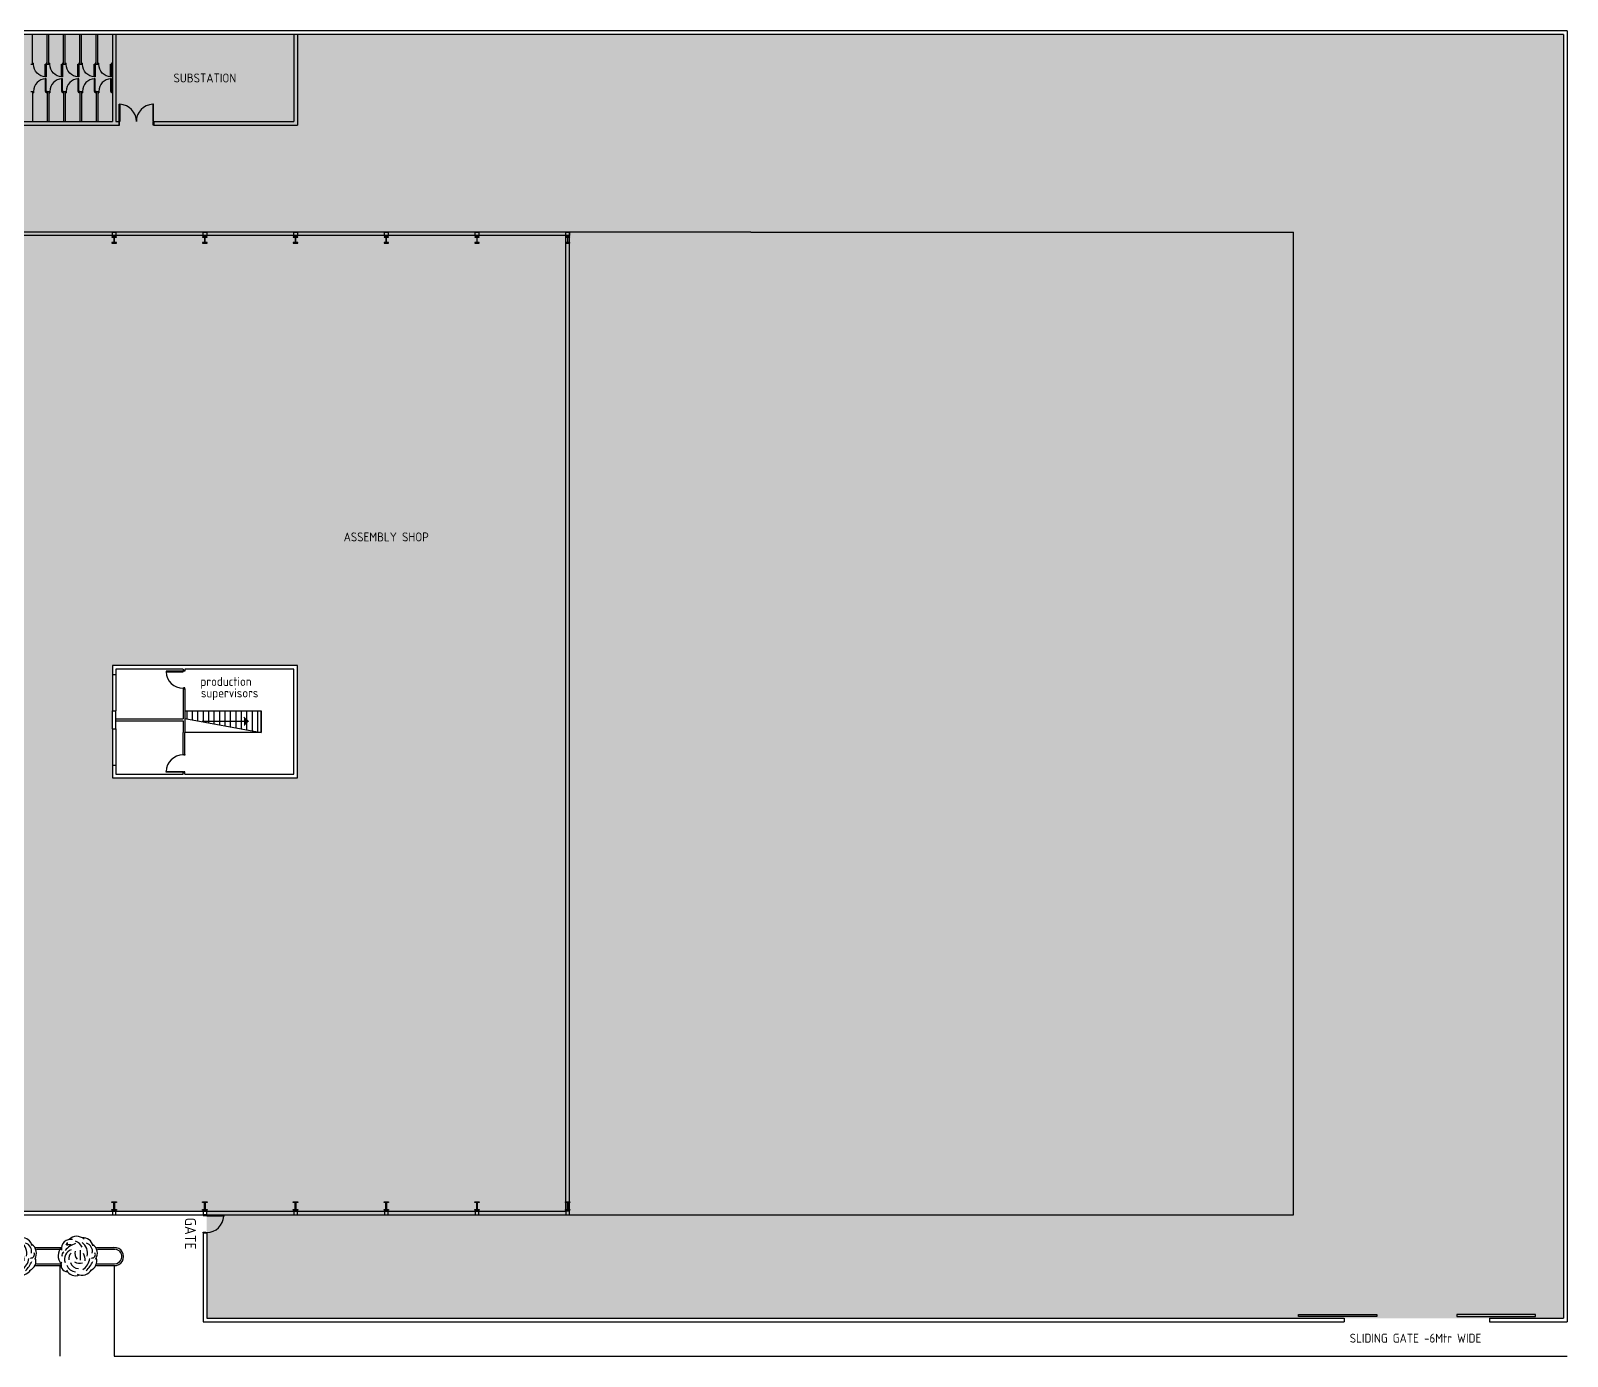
# Model space of a CAD drawing. Header units: inches. Extents: x 527079 to 698187, y -115864 to 63842.
# Drawn here: x 613488 to 698187, y -112817 to -39717 of the extents above; entities that cross this region are included whole.
import ezdxf

# ---------------------------------------------------------------- set-up
doc = ezdxf.new("R2010")
doc.units = ezdxf.units.IN
doc.header["$LTSCALE"] = 8
doc.header["$MEASUREMENT"] = 0
for name, color, linetype in [('doors_windows', 250, 'Continuous'), ('floor', 177, 'Continuous'), ('hatch', 8, 'Continuous'), ('txt', 7, 'Continuous'), ('walls', 5, 'Continuous')]:
    doc.layers.add(name, color=color, linetype=linetype)
doc.styles.get("Standard").update_dxf_attribs({"font": 'isocp.shx'})

# ---------------------------------------------------------------- blocks, each defined once
blk = doc.blocks.new('tr1')
at = {"color": 0}
blk.add_line((-16, 822), (3, 822), dxfattribs=at)
for centre, radius, start, end in [((503, 747), 503, 77.4574, 190.29305), ((1118, -119), 1186, 106.49385, 140.03084), ((354, 937), 107, 94.26325, 181.16218), ((347, 902), 69.6, 79.95449, 169.77052), ((354, 937), 107, 85.73675, 94.26325), ((452, 1495), 533, 259.95449, 280.04551), ((845, 819), 600, 46.68378, 135.00445), ((529, 518), 682, 26.43924, 68.21454), ((702, 482), 741, 347.51127, 53.83029), ((1194, 782), 557, 11.39462, 94.76078), ((1224, 583), 487, 349.02244, 71.2841), ((1397, 487), 583, 326.37312, 56.70067), ((540, 342), 720, 137.8227, 218.0359), ((353, -150), 383, 157.01755, 266.75606), ((194, 384), 166, 112.2863, 201.80441), ((741, 147), 567, 110.65364, 197.94866), ((767, 207), 361, 130.66049, 193.3151), ((1000, 376), 450, 232.91694, 290.49658), ((1209, 464), 468, 162.28293, 222.07121), ((8109, 491), 7079, 178.63115, 183.18847), ((738, 291), 828, 301.84891, 352.74224), ((699, 138), 606, 352.80071, 32.62911), ((32, 823), 1871, 315.71099, 335.07887), ((1400, 56), 553, 291.53738, 18.93792), ((1676, 415), 194, 264.653, 28.77218), ((777, -201), 556, 205.43518, 294.14349), ((812, 7), 545, 199.86886, 266.85312), ((913, 56), 415, 190.3763, 274.0623), ((1138, -108), 615, 244.2135, 328.10948)]:
    blk.add_arc(centre, radius, start, end, dxfattribs=at)
blk = doc.blocks.new('d1')
at = {"color": 4, "ltscale": 10}
for p, q in [((-799, 35), (-750, 35)), ((-799, 35), (-799, -35)), ((-749, 35), (-749, -35)), ((-99, 733), (-99, 35)), ((-49, 733), (-99, 733)), ((-99, 35), (-49, 35)), ((-49, 35), (-49, 733)), ((0, 35), (-49, 35)), ((-49, -35), (-49, 35)), ((0, 35), (0, -35)), ((-799, -35), (-750, -35)), ((0, -35), (-49, -35))]:
    blk.add_line(p, q, dxfattribs=at)
blk.add_arc((-49, 35), 700, 92.05029, 180, dxfattribs=at)

msp = doc.modelspace()

# ---------------------------------------------------------------- hatches: boundary and pattern name
at = {"layer": 'hatch'}
h = msp.add_hatch(color=254, dxfattribs=at)
h.paths.add_polyline_path([(552987, -99667), (533187, -99667), (533187, -74017), (533187, -39917), (697987, -39917), (697987, -110717), (623187, -110717), (623187, -105017), (623187, -104817), (603212, -104817), (603212, -73817), (552987, -73817)])
h.paths.add_polyline_path([(617987, -74717), (628187, -74717), (628187, -80917), (617987, -80917)], flags=16)
at = {"layer": 'walls', "true_color": 0x000000}
msp.add_hatch(color=18, dxfattribs=at).paths.add_polyline_path([(625495, -77817), (625241, -78071), (625241, -77563)])

# ---------------------------------------------------------------- linework, layer by layer
at = {"color": 0}
for p, q in [((613755, -106817), (615208, -106817)), ((613806, -106917), (615139, -106917)), ((617110, -106817), (618107, -106817)), ((617161, -106917), (618144, -106917)), ((613758, -107817), (615195, -107817)), ((613798, -107717), (615195, -107717)), ((615087, -107817), (615087, -112817)), ((617113, -107817), (618087, -107817)), ((617153, -107717), (618107, -107717)), ((618087, -107817), (618087, -112817)), ((618087, -112817), (698187, -112817))]:
    msp.add_line(p, q, dxfattribs=at)
for centre, radius, start, end in [((618107, -107317), 500, 267.70639, 93.73591), ((618106, -107316), 401, 267.17447, 84.55082)]:
    msp.add_arc(centre, radius, start, end, dxfattribs=at)
at = {"layer": 'doors_windows', "color": 4, "ltscale": 10}
for points in [[(618405, -43773), (618405, -44717), (618365, -44717), (618365, -43773)], [(620213, -43773), (620213, -44717), (620253, -44717), (620253, -43773)], [(618377, -44917), (618377, -44760), (618365, -44760), (618365, -44717), (618337, -44717), (618337, -44917), (618377, -44917)], [(620241, -44917), (620241, -44760), (620253, -44760), (620253, -44717), (620281, -44717), (620281, -44917), (620241, -44917)], [(620945, -75071), (621888, -75071), (621888, -75031), (620945, -75031)], [(621988, -75043), (621931, -75043), (621931, -75031), (621888, -75031), (621888, -75003), (621988, -75003), (621988, -75043)], [(621988, -75963), (621931, -75963), (621931, -75975), (621888, -75975), (621888, -76003), (621988, -76003), (621988, -75963)], [(621988, -79670), (621931, -79670), (621931, -79658), (621888, -79658), (621888, -79630), (621988, -79630), (621988, -79670)], [(620945, -80562), (621888, -80562), (621888, -80602), (620945, -80602)], [(621988, -80590), (621931, -80590), (621931, -80602), (621888, -80602), (621888, -80630), (621988, -80630), (621988, -80590)], [(622987, -105057), (623144, -105057), (623144, -105045), (623187, -105045), (623187, -105017), (622987, -105017), (622987, -105057)], [(624130, -105085), (623187, -105085), (623187, -105045), (624130, -105045)], [(622987, -105977), (623144, -105977), (623144, -105989), (623187, -105989), (623187, -106017), (622987, -106017), (622987, -105977)]]:
    msp.add_lwpolyline(points, close=True, dxfattribs=at)
at = {"layer": 'doors_windows', "color": 4}
for points in [[(617987, -75217), (617987, -77217)], [(618187, -75217), (618187, -77217)], [(617987, -78217), (617987, -80217)], [(618187, -78217), (618187, -80217)]]:
    msp.add_lwpolyline(points, dxfattribs=at)
for points in [[(683365, -110517), (687687, -110517), (687687, -110617), (683365, -110617)], [(696430, -110517), (692108, -110517), (692108, -110617), (696430, -110617)]]:
    msp.add_lwpolyline(points, close=True, dxfattribs=at)
at = {"layer": 'doors_windows', "color": 4, "ltscale": 10}
for centre, start, end in [((618365, -44717), 0, 87.57149), ((620253, -44717), 92.42851, 180), ((621888, -75031), 182.42851, 270), ((621888, -80602), 90, 177.57149), ((623187, -105045), 270, 357.57149)]:
    msp.add_arc(centre, 944, start, end, dxfattribs=at)
at = {"layer": 'floor'}
for p, q in [((622987, -105017), (623187, -105017)), ((622987, -106017), (623187, -106017))]:
    msp.add_line(p, q, dxfattribs=at)
at = {"layer": 'walls'}
for p, q in [((698187, -39717), (532987, -39717)), ((698187, -39717), (698187, -110917)), ((697987, -39917), (533187, -39917)), ((613587, -41567), (613587, -39917)), ((614387, -41567), (614387, -39917)), ((614487, -41567), (614487, -39917)), ((615287, -41567), (615287, -39917)), ((615387, -41567), (615387, -39917)), ((616187, -41567), (616187, -39917)), ((616287, -41567), (616287, -39917)), ((617087, -41567), (617087, -39917)), ((617187, -41567), (617187, -39917)), ((617987, -39917), (617987, -44717)), ((618187, -39917), (618187, -44717)), ((627987, -39917), (627987, -44717)), ((628187, -39917), (628187, -44917)), ((697987, -39917), (697987, -110717)), ((613488, -41567), (613587, -41567)), ((614388, -41567), (614487, -41567)), ((615288, -41567), (615387, -41567)), ((616188, -41567), (616287, -41567)), ((617088, -41567), (617187, -41567)), ((613488, -43067), (613587, -43067)), ((613587, -43067), (613587, -44717)), ((614387, -43067), (614387, -44717)), ((614388, -43067), (614487, -43067)), ((614487, -43067), (614487, -44717)), ((615287, -43067), (615287, -44717)), ((615288, -43067), (615387, -43067)), ((615387, -43067), (615387, -44717)), ((616187, -43067), (616187, -44717)), ((616188, -43067), (616287, -43067)), ((616287, -43067), (616287, -44717)), ((617087, -43067), (617087, -44717)), ((617088, -43067), (617187, -43067)), ((617187, -43067), (617187, -44717)), ((604337, -44717), (617987, -44717)), ((618187, -44717), (618337, -44717)), ((618337, -44717), (618337, -44917)), ((620281, -44717), (620281, -44917)), ((620281, -44717), (627987, -44717)), ((604337, -44917), (618337, -44917)), ((620281, -44917), (628187, -44917)), ((653187, -50817), (605475, -50817)), ((643187, -105017), (643187, -50817)), ((653187, -50817), (683087, -50817)), ((683087, -105017), (683087, -50817)), ((642987, -51017), (605475, -51017)), ((642987, -104817), (642987, -51017)), ((683087, -105017), (683087, -64717)), ((617987, -75217), (618187, -75217)), ((621888, -74917), (621888, -75003)), ((621888, -75003), (621988, -75003)), ((621988, -74917), (621988, -75003)), ((621888, -76003), (621888, -77667)), ((621888, -76003), (621988, -76003)), ((621988, -76003), (621988, -78417)), ((621888, -77767), (621888, -78417)), ((621888, -79630), (621888, -78417)), ((621988, -79630), (621988, -78417)), ((617987, -80217), (618187, -80217)), ((621888, -79630), (621988, -79630)), ((621888, -80717), (621888, -80630)), ((621888, -80630), (621988, -80630)), ((621988, -80717), (621988, -80630)), ((585548, -104817), (642987, -104817)), ((585548, -105017), (653187, -105017)), ((653187, -105017), (683087, -105017)), ((622987, -106017), (622987, -110917)), ((623187, -106017), (623187, -110717)), ((622987, -110917), (685898, -110917)), ((623187, -110717), (685898, -110717)), ((685898, -110717), (685898, -110917)), ((693898, -110717), (697987, -110717)), ((693898, -110717), (693898, -110917)), ((693898, -110917), (698187, -110917))]:
    msp.add_line(p, q, dxfattribs=at)
at = {"layer": 'walls', "color": 5}
for p, q in [((617987, -77217), (618187, -77217)), ((617987, -78217), (617987, -77217)), ((618187, -78217), (618187, -77217)), ((618187, -77667), (621888, -77667)), ((618187, -77767), (621888, -77767)), ((617987, -78217), (618187, -78217))]:
    msp.add_line(p, q, dxfattribs=at)
at = {"layer": 'walls', "color": 18, "true_color": 0x000000}
for p, q in [((621988, -77641), (626187, -78417)), ((622387, -77217), (622387, -77715)), ((622687, -77217), (622687, -77770)), ((625495, -77817), (622937, -77817)), ((622987, -77217), (622987, -77826)), ((623287, -77217), (623287, -77881)), ((623587, -77217), (623587, -77937)), ((623887, -77217), (623887, -77992)), ((624187, -77217), (624187, -78047)), ((624487, -77217), (624487, -78103)), ((624787, -77217), (624787, -78158)), ((625087, -77217), (625087, -78214)), ((625495, -77817), (625241, -77563)), ((625387, -77217), (625387, -78269)), ((625687, -77217), (625687, -78324)), ((625987, -77217), (625987, -78380)), ((626187, -78417), (626187, -77217))]:
    msp.add_line(p, q, dxfattribs=at)
at = {"layer": 'walls', "color": 0}
msp.add_line((622087, -77217), (622087, -77660), dxfattribs=at)
at = {"layer": 'walls'}
for points in [[(617987, -50817), (618187, -50817), (618187, -51017), (617987, -51017)], [(622987, -50817), (623187, -50817), (623187, -51017), (622987, -51017)], [(627987, -50817), (628187, -50817), (628187, -51017), (627987, -51017)], [(632987, -50817), (633187, -50817), (633187, -51017), (632987, -51017)], [(637987, -50817), (638187, -50817), (638187, -51017), (637987, -51017)], [(642987, -50817), (643187, -50817), (643187, -51017), (642987, -51017)], [(617962, -51396), (617962, -51427), (618212, -51427), (618212, -51396), (618103, -51396), (618103, -51108), (618212, -51108), (618212, -51077), (617962, -51077), (617962, -51108), (618071, -51108), (618071, -51396)], [(622962, -51396), (622962, -51427), (623212, -51427), (623212, -51396), (623103, -51396), (623103, -51108), (623212, -51108), (623212, -51077), (622962, -51077), (622962, -51108), (623071, -51108), (623071, -51396)], [(627962, -51396), (627962, -51427), (628212, -51427), (628212, -51396), (628103, -51396), (628103, -51108), (628212, -51108), (628212, -51077), (627962, -51077), (627962, -51108), (628071, -51108), (628071, -51396)], [(632962, -51396), (632962, -51427), (633212, -51427), (633212, -51396), (633103, -51396), (633103, -51108), (633212, -51108), (633212, -51077), (632962, -51077), (632962, -51108), (633071, -51108), (633071, -51396)], [(637962, -51396), (637962, -51427), (638212, -51427), (638212, -51396), (638103, -51396), (638103, -51108), (638212, -51108), (638212, -51077), (637962, -51077), (637962, -51108), (638071, -51108), (638071, -51396)], [(642962, -51396), (642962, -51427), (643212, -51427), (643212, -51396), (643103, -51396), (643103, -51108), (643212, -51108), (643212, -51077), (642962, -51077), (642962, -51108), (643071, -51108), (643071, -51396)], [(617962, -104337), (617962, -104306), (618212, -104306), (618212, -104337), (618103, -104337), (618103, -104725), (618212, -104725), (618212, -104757), (617962, -104757), (617962, -104725), (618071, -104725), (618071, -104337)], [(617987, -105017), (618187, -105017), (618187, -104817), (617987, -104817)], [(622962, -104337), (622962, -104306), (623212, -104306), (623212, -104337), (623103, -104337), (623103, -104725), (623212, -104725), (623212, -104757), (622962, -104757), (622962, -104725), (623071, -104725), (623071, -104337)], [(622987, -105017), (623187, -105017), (623187, -104817), (622987, -104817)], [(627962, -104337), (627962, -104306), (628212, -104306), (628212, -104337), (628103, -104337), (628103, -104725), (628212, -104725), (628212, -104757), (627962, -104757), (627962, -104725), (628071, -104725), (628071, -104337)], [(627987, -105017), (628187, -105017), (628187, -104817), (627987, -104817)], [(632962, -104337), (632962, -104306), (633212, -104306), (633212, -104337), (633103, -104337), (633103, -104725), (633212, -104725), (633212, -104757), (632962, -104757), (632962, -104725), (633071, -104725), (633071, -104337)], [(632987, -105017), (633187, -105017), (633187, -104817), (632987, -104817)], [(637962, -104337), (637962, -104306), (638212, -104306), (638212, -104337), (638103, -104337), (638103, -104725), (638212, -104725), (638212, -104757), (637962, -104757), (637962, -104725), (638071, -104725), (638071, -104337)], [(637987, -105017), (638187, -105017), (638187, -104817), (637987, -104817)], [(642962, -104337), (642962, -104306), (643212, -104306), (643212, -104337), (643103, -104337), (643103, -104725), (643212, -104725), (643212, -104757), (642962, -104757), (642962, -104725), (643071, -104725), (643071, -104337)], [(642987, -105017), (643187, -105017), (643187, -104817), (642987, -104817)]]:
    msp.add_lwpolyline(points, close=True, dxfattribs=at)
for points in [[(627365, -80917), (628187, -80917), (628187, -74717), (617987, -74717), (617987, -75217)], [(621888, -74917), (618187, -74917), (618187, -75217)], [(627365, -80717), (627987, -80717), (627987, -74917), (621988, -74917)], [(617987, -80217), (617987, -80917), (627365, -80917)], [(618187, -80217), (618187, -80717), (621888, -80717)], [(621988, -80717), (627365, -80717)]]:
    msp.add_lwpolyline(points, dxfattribs=at)
at = {"layer": 'walls', "color": 18, "true_color": 0x000000}
msp.add_lwpolyline([(621988, -77217), (621988, -77217), (626187, -77217), (626187, -78417), (621988, -78417)], dxfattribs=at)

# ---------------------------------------------------------------- block references
for p in [(611825, -107619), (615180, -107619)]:
    msp.add_blockref('tr1', p)
at = {"layer": 'doors_windows', "xscale": -1, "rotation": 180}
for p in [(614387, -41532), (615287, -41532), (616187, -41532), (617087, -41532), (617987, -41532)]:
    msp.add_blockref('d1', p, dxfattribs=at)
at = {"layer": 'doors_windows'}
for p in [(614387, -43102), (615287, -43102), (616187, -43102), (617087, -43102), (617987, -43102)]:
    msp.add_blockref('d1', p, dxfattribs=at)

# ---------------------------------------------------------------- texts
at = {"layer": 'txt', "color": 176}
for s, height, p in [('production', 492.2, (622839, -75848)), ('supervisors', 492.19, (622871, -76482))]:
    msp.add_text(s, height=height, dxfattribs=at).set_placement(p)
at = {"layer": 'txt', "color": 176, "attachment_point": 5}
for s, insert, char_height in [('SUBSTATION', (623087, -42324), 492.2), ('ASSEMBLY SHOP', (633084, -67633), 492.19), ('SLIDING GATE -6Mtr WIDE', (689821, -111819), 492.19)]:
    msp.add_mtext(s, dxfattribs=dict(at, insert=insert, char_height=char_height))
at = {"layer": 'txt', "color": 176, "insert": (622291, -106051), "char_height": 600, "attachment_point": 5, "rotation": 270}
msp.add_mtext('GATE', dxfattribs=at)

doc.saveas('drawing.dxf')
